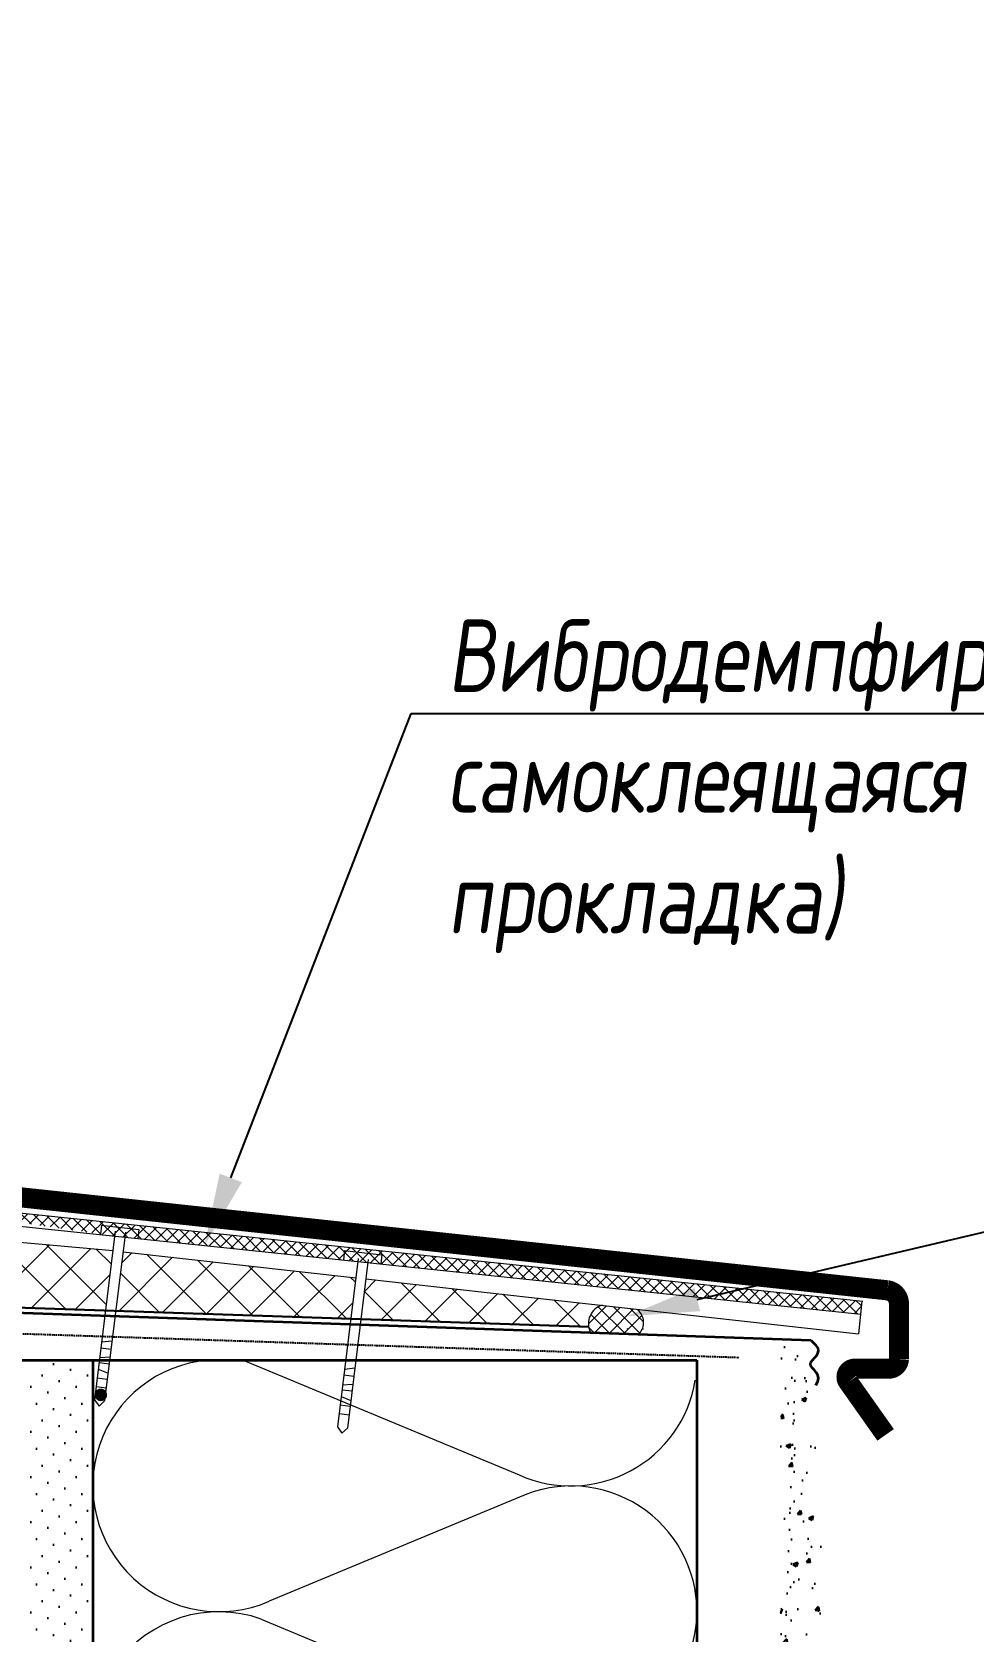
# Model space of a CAD drawing. Header units: millimetres. Extents: x -136099598 to 11807193, y 0 to 779331.
# Drawn here: x 731593 to 734840, y 201034 to 206553 of the extents above; entities that cross this region are included whole.
import ezdxf
from ezdxf import colors
from ezdxf.entities.mleader import LeaderData, LeaderLine
from ezdxf.math import Vec2, Vec3

# ---------------------------------------------------------------- set-up
doc = ezdxf.new("R2010")
doc.units = ezdxf.units.MM
doc.header["$MEASUREMENT"] = 0
doc.linetypes.add('DASHED', pattern=[19.049999999999997, 12.7, -6.35])
doc.layers.get('0').update_dxf_attribs({"color": 250, "lineweight": 9})
for name, color, linetype, lineweight in [('_Линии для надписей', 5, 'Continuous', 9), ('_Штриховки', 250, 'Continuous', 13), ('_Штриховки_точка', 5, 'Continuous', 30), ('АР_Отметки', 250, 'Continuous', 15), ('АР_Тонкие', 250, 'Continuous', 5), ('Рисунок', 6, 'Continuous', 35)]:
    doc.layers.add(name, color=color, linetype=linetype, lineweight=lineweight)
doc.layers.add('_Пунктир', color=6, linetype='DASHED')
doc.styles.add('ISOCPEUR', font='isocpeur.ttf', dxfattribs={"width": 0.7})
doc.styles.add('Архитект', font='isocpeur.ttf', dxfattribs={"width": 0.8, "oblique": 8})

# ---------------------------------------------------------------- blocks, each defined once
blk = doc.blocks.new('_DotSmall')
at = {"color": 0, "linetype": 'ByBlock', "const_width": 0.5}
blk.add_lwpolyline([(-0.0625, 0, 1), (0.0625, 0, 1)], format="xyb", close=True, dxfattribs=at)
blk = doc.blocks.new('утеплитель')
at = {"layer": '_Штриховки'}
for p, q in [((-25.97458900007587, 14.5620322346191), (-10.60166635225869, 8.162384554609844)), ((-10.58586496633802, 6.838497686065239), (-25.50526861798312, 0.6238394471720312))]:
    blk.add_line(p, q, dxfattribs=at)
for centre, radius, start, end in [((-28.49999999999955, 7.500000000094474), 7.5, 70.32274650999634, 293.5342702555363), ((-7.521493449437685, 15.02430771533432), 7.52153272777299, 245.825691724005, 359.8148340281726), ((-7.499999495507836, 0.002750887365209564), 7.5, 359.9789847687933, 114.2958742601428)]:
    blk.add_arc(centre, radius, start, end, dxfattribs=at)

msp = doc.modelspace()

# ---------------------------------------------------------------- hatches: boundary and pattern name
h = msp.add_hatch()
h.set_pattern_fill('ANSI37', color=256, scale=9.116829107724502, style=0)
h.set_pattern_definition([(45, (719203.8672171265, 219166.4270603727), (-20.4678650998461, 20.4678650998461), []), (135, (719203.8672171265, 219166.4270603727), (-20.4678650998461, -20.46786509984609), [])])
edge = h.paths.add_edge_path()
edge.add_line((734448.2634690307, 202130.4621096161), (731906.7364049878, 202396.3158820761))
edge.add_line((730630.5181978383, 202529.8133488759), (731894.446850044, 202397.6014180792))
edge.add_line((730615.9511745628, 202576.8776447502), (730614.2367338703, 202531.516454335))
edge.add_line((730624.4203461087, 202575.9917359448), (734453.4953715657, 202175.4553596252))
h = msp.add_hatch()
h.set_pattern_fill('ANSI37', color=256, scale=34.69990210178346, style=0)
h.set_pattern_definition([(44.99999999999999, (-182160.206766758, -159731.0417226076), (-77.90350206251031, 77.90350206251031), []), (135, (-182160.206766758, -159731.0417226076), (-77.90350206251033, -77.90350206251027), [])])
edge = h.paths.add_edge_path()
edge.add_line((730597.4701238768, 202465.9342348357), (730598.7084552919, 202240.3101573527))
edge.add_arc((730663.6338264067, 202242.7893302719), 64.97268743749581, 182.1867748169026, 262.2722705206532)
edge.add_line((730654.8972235359, 202178.4067093007), (731845.9621087017, 202142.0806250666))
edge.add_line((731845.9621087007, 202142.0806250666), (731870.5760740369, 202349.5516237552))
edge.add_line((731870.5760740363, 202349.5516237552), (730597.4701238752, 202465.9342348357))
h.paths.add_polyline_path([(731906.3577822496, 202345.5472375659), (731881.164725943, 202140.8923224321), (733749.8356489334, 202077.0465846065), (733725.3117186255, 202078.4881406377), (732694.1827444667, 202115.543305983), (732708.8374417439, 202255.7405003738)])
edge = h.paths.add_edge_path(flags=16)
edge.add_line((733511.5574999469, 202085.8566409861), (733279.1021162987, 202096.517614351))
edge.add_line((733279.1021162972, 202096.517614351), (732729.5529642579, 202112.7041388024))
edge.add_line((732729.5529642584, 202112.7041388022), (732743.7059787516, 202251.8383085832))
edge.add_line((732743.7059787516, 202251.8383085835), (733565.9759587338, 202159.9029454445))
edge.add_arc((733571.8599966469, 202098.5587333567), 61.6257597017046, 95.47895706360285, 191.8948718513254)
h.paths.add_polyline_path([(733516.7765383006, 202165.3920471101), (733511.5574999469, 202085.8566409861), (733501.1033298079, 202099.043061411)], flags=0)
h = msp.add_hatch()
h.set_pattern_fill('ANSI37', color=256, scale=11.56663403392782, style=0)
h.set_pattern_definition([(44.99999999999999, (-181783.2117222871, -159874.5995897001), (-25.96783402083678, 25.96783402083678), []), (135, (-181783.2117222871, -159874.5995897001), (-25.96783402083678, -25.96783402083676), [])])
edge = h.paths.add_edge_path()
edge.add_arc((733576.2495588064, 202097.6404563331), 65.75652654836718, 106.2400020900919, 205.1902620636058)
edge.add_line((733557.8599909765, 202160.7732099462), (733680.8629783303, 202143.7410069929))
edge.add_arc((733644.7356868535, 202100.9552243536), 55.99825341469952, 317.8249556773756, 409.8230526270763)
edge.add_line((733516.7465170946, 202069.6528017198), (733686.2358300523, 202063.358116752))
at = {"layer": '_Штриховки_точка'}
h = msp.add_hatch(dxfattribs=at)
h.set_pattern_fill('AR-CONC', color=0, scale=0.8674975525445864, angle=2.571095121417785e-44, style=0)
h.set_pattern_definition([(49.99999999999999, (630937.628468345, 171341.4988851454), (158.0447544651791, -13.82711769479723), [16.52582837597437, -181.784112135718]), (355, (630937.628468345, 171341.4988851454), (-30.57306527864589, 165.7411700976761), [13.2206627007795, -145.4272897085745]), (100.451, (630950.7988161899, 171340.3466315205), (127.4722605599985, 151.9132980938175), [14.04478537569685, -154.4926391326653]), (46.1842, (630937.628468345, 171385.5677608154), (235.1604045200566, -36.47161658491769), [24.78874256396146, -272.6761682035764]), (96.63559999999987, (630957.2251513214, 171382.5284831393), (205.9475923631819, 214.6410641716014), [21.06717806354511, -231.7389586989962]), (351.1840000000001, (630937.628468345, 171385.5677608154), (205.9479145064, 214.6406841821242), [19.83099405116925, -218.1409345628617]), (21, (630959.662906193, 171374.5505418967), (131.5255371865366, -88.71508702299452), [16.52582837597437, -181.784112135718]), (326.0000000000001, (630959.662906193, 171374.5505418967), (53.61310833387499, 159.7826098192771), [13.22066270077949, -145.4272897085743]), (71.4514, (630970.6233040099, 171367.1576410048), (185.1382834157373, 71.0678785661382), [14.04478537569685, -154.4926391326654]), (37.49999999999998, (630937.628468345, 171341.4988851454), (2.679355760669655, 73.35128927777265), [0, -143.6645346818038, 0, -147.6307334920377, 0, -145.9781506544403]), (7.499999999999998, (630937.628468345, 171341.4988851454), (57.96589368954551, 86.90640346722849), [0, -84.17155252829598, 0, -140.3593690066087, 0, -55.63695553244696]), (327.5, (630888.4916719743, 171341.4988851454), (117.6245094553248, -4.969671392798725), [0, -55.08609458658126, 0, -171.8686151101334, 0, -228.0564315884464]), (317.5, (630866.4572341433, 171341.4988851454), (128.5017023128038, 22.05741874121325), [0, -71.61192296255564, 0, -114.1383879833963, 0, -161.9531180845489])])
edge = h.paths.add_edge_path()
edge.add_line((734289.5887020289, 201979.1665399917), (734296.3222146081, 201986.8606105809))
edge.add_line((734296.3222146246, 201986.8606105812), (734301.6190975538, 201995.0388714586))
edge.add_line((734301.6190975495, 201995.0388714583), (734303.9850251833, 202003.8110938261))
edge.add_line((734303.9850251642, 202003.8110938258), (734301.9256718575, 202013.287048886))
edge.add_line((734301.9256718657, 202013.2870488863), (734293.9467119728, 202023.5765078412))
edge.add_line((734293.9467119781, 202023.5765078409), (734173.8411254361, 202044.1059880183))
edge.add_line((734173.8411254467, 202044.1059880186), (734173.8411254372, 198924.1344974684))
edge.add_arc((733422.4458282195, 198044.7737432497), 1156.663403387979, 41.30875947051271, 49.486806696992915, ccw=False)
edge.add_spline(control_points=[(734313.0858874008, 198782.7646061426), (734314.3336604019, 198785.3352930139), (734320.451985816, 198807.1837032756), (734234.0871051468, 198848.3098369275), (734355.5367625026, 198906.143007097), (734234.0871051468, 198963.9761772667), (734355.5367625026, 199021.8093474365), (734234.0871051468, 199079.6425176059), (734355.5367625026, 199137.4756877757), (734234.0871051468, 199195.3088579454), (734355.5367625026, 199253.1420281149), (734234.0871051468, 199310.9751982846), (734355.5367625026, 199368.8083684541), (734234.0871051468, 199426.6415386239), (734355.5367625026, 199484.4747087933), (734234.0871051468, 199542.3078789631), (734355.5367625026, 199600.1410491328), (734234.0871051468, 199657.9742193023), (734355.5367625026, 199715.807389472), (734234.0871051468, 199773.6405596417), (734355.5367625026, 199831.4737298113), (734234.0871051468, 199889.3068999809), (734355.5367625026, 199947.1400701507), (734234.0871051468, 200004.9732403202), (734355.5367625026, 200062.8064104899), (734234.0871051468, 200120.6395806594), (734355.5367625026, 200178.4727508291), (734234.0871051468, 200236.3059209987), (734355.5367625026, 200294.1390911684), (734234.0871051468, 200351.9722613381), (734355.5367625026, 200409.8054315076), (734234.0871051468, 200467.6386016773), (734355.5367625026, 200525.471771847), (734234.0871051468, 200583.3049420166), (734355.5367625026, 200641.1381121863), (734234.0871051468, 200698.9712823561), (734355.5367625026, 200756.8044525255), (734234.0871051468, 200814.6376226952), (734355.5367625026, 200872.4707928647), (734234.0871051468, 200930.3039630345), (734355.5367625026, 200988.1371332008), (734234.0871051808, 201045.9703033856), (734355.5367624008, 201103.8034734981), (734234.0871055098, 201161.6366438832), (734355.536761125, 201219.4698132461), (734234.0871102838, 201277.3029864266), (734355.5367433539, 201335.1361453608), (734234.0871766068, 201392.9693574624), (734355.536495765, 201450.8023711391), (734234.0881005742, 201508.6361253454), (734355.5330474842, 201566.4671158642), (734234.1009697611, 201624.3084205984), (734355.4850189942, 201682.1112321583), (734234.2802145176, 201740.0577022056), (734354.8160684963, 201797.4680314773), (734255.1638074511, 201847.6247500554), (734283.6401127325, 201875.0540392329), (734293.9467119781, 201885.1241881211)], knot_values=[1.791081801111446, 1.791081801111446, 1.791081801111446, 1.791081801111446, 1.953856375855423, 3.174511937428818, 4.395167499002213, 5.615823060575607, 6.836478622149002, 8.057134183722397, 9.277789745295792, 10.49844530686919, 11.71910086844258, 12.93975643001598, 14.16041199158937, 15.38106755316277, 16.60172311473616, 17.82237867630955, 19.04303423788295, 20.26368979945634, 21.48434536102974, 22.70500092260313, 23.92565648417653, 25.14631204574992, 26.36696760732332, 27.58762316889671, 28.80827873047011, 30.0289342920435, 31.2495898536169, 32.47024541519029, 33.69090097676369, 34.91155653833708, 36.13221209991048, 37.35286766148387, 38.57352322305726, 39.79417878463066, 41.01483434620405, 42.23548990777745, 43.45614546935084, 44.67680103092424, 45.89745659249763, 47.11811215407103, 48.33876771564442, 49.55942327721782, 50.78007883879121, 52.00073440036461, 53.22138996193801, 54.4420455235114, 55.6627010850848, 56.8833566466582, 58.10401220823159, 59.32466776980499, 60.54532333137838, 61.76597889295178, 62.98663445452518, 64.20729001609857, 65.42794557767198, 66.64860113924537, 67.29883046128072, 67.29883046128072, 67.29883046128072, 67.29883046128072], degree=3, periodic=0)
edge.add_line((734293.9467119781, 201885.1241881211), (734301.7413789418, 201898.0278020499))
edge.add_line((734301.7413789327, 201898.0278020499), (734303.690156482, 201909.3903067057))
edge.add_line((734303.6901564937, 201909.3903067055), (734301.2768392493, 201919.4383041962))
edge.add_line((734301.2768392425, 201919.4383041959), (734295.9852218253, 201928.3983966287))
edge.add_line((734295.985221837, 201928.398396629), (734289.2990988682, 201936.4971861116))
edge.add_line((734289.2990988586, 201936.4971861119), (734270.2894192359, 201958.0059789472))
edge.add_line((734270.2894192428, 201958.0059789477), (734289.58870204, 201979.1665399928))
h = msp.add_hatch(dxfattribs=at)
h.set_pattern_fill('DOTS', color=0, scale=34.69990210178349, angle=44.99999999999999, style=0)
h.set_pattern_definition([(44.99999999999999, (630937.628468345, 171341.4988851454), (-19.47587551562758, 58.42762654688272), [0, -55.08609458658125])])
h.paths.add_polyline_path([(731571.3484678029, 200963.9239256615), (731802.6811484806, 200963.9239256615), (731802.6811484806, 201971.301026088), (731571.3484678029, 201971.301026088)])

# ---------------------------------------------------------------- linework, layer by layer
at = {"ltscale": 100}
for p, q in [((730603.8531096068, 202578.143150144), (734455.9522706144, 202175.1983582774)), ((730597.4701238768, 202533.2703079851), (734449.5692848845, 202130.3255161185)), ((730597.4701238768, 202465.9342348355), (731871.489245244, 202349.4494293562)), ((731879.7131252931, 202416.2558324081), (731808.1578055663, 201834.9786857277)), ((731832.094505918, 202436.9032899072), (731828.5726556627, 202405.4333436314)), ((731914.5816623009, 202412.3536406177), (731843.026342574, 201831.0764939374)), ((731960.895416969, 202422.4889811681), (731957.3735667136, 202391.0190348923)), ((731906.3577822496, 202345.5472375659), (732708.8374417439, 202255.7405003735)), ((732670.0758460708, 202349.2471308668), (732666.5539958132, 202317.7771845916)), ((732798.8767571218, 202334.8328221281), (732795.3549068642, 202303.3628758523)), ((732717.0613217952, 202322.5469034252), (732645.5060020684, 201741.2697567451)), ((732751.9298588008, 202318.6447116354), (732680.374539074, 201737.3675649548)), ((732743.7059787516, 202251.8383085832), (733314.930126175, 202187.9117326526)), ((733314.930126175, 202187.9117326528), (734441.6489875563, 202062.2054880577)), ((734453.4953715656, 202175.4553596251), (734441.64898755, 202062.2054880585)), ((731830.1961408216, 202014.006334311), (731865.0173694914, 202009.7198348935)), ((731832.6723439489, 202034.1216841384), (731868.5510798171, 202038.4258076037)), ((731823.9239306869, 201963.0542538181), (731858.7451593567, 201958.7677544003)), ((731826.057352382, 201980.3850306344), (731861.7005410139, 201982.7756943238)), ((732670.0205404488, 201940.4127551558), (732705.8992763171, 201944.716878621)), ((731817.4588447674, 201910.535353598), (731852.280073435, 201906.2488541802)), ((731821.1219487356, 201940.2924510657), (731854.7085699041, 201925.9766606214)), ((732663.4055488841, 201886.6761016517), (732699.0487375159, 201889.0667653415)), ((732667.5443373215, 201920.2974053281), (732702.3655659914, 201916.0109059106)), ((731808.1578055663, 201834.9786857277), (731823.6286622229, 201813.172422042)), ((731813.791561598, 201880.7443065583), (731848.6127902679, 201876.457807141)), ((732658.4701452376, 201846.5835220831), (732692.0567664041, 201832.2677316391)), ((732661.272127189, 201869.3453248354), (732696.0933558567, 201865.0588254179)), ((731823.6286622229, 201813.172422042), (731843.026342574, 201831.0764939374)), ((732651.1397581002, 201787.0353775759), (732685.96098677, 201782.7488781584)), ((732654.8070412674, 201816.8264246154), (732689.6282699371, 201812.5399251978)), ((732645.5060020684, 201741.2697567451), (732660.976858725, 201719.4634930594)), ((732660.976858725, 201719.4634930594), (732680.374539074, 201737.3675649548))]:
    msp.add_line(p, q, dxfattribs=at)
at = {"lineweight": 30}
msp.add_line((730832.4754587108, 202176.2919692945), (733511.5574999469, 202085.8566409861), dxfattribs=at)
at = {"ltscale": 100, "elevation": -1.338492306646507e-10}
for points in [[(731832.094505918, 202436.9032899072), (731960.895416969, 202422.4889811681)], [(732670.0758460708, 202349.2471308684), (732798.8767571218, 202334.8328221294)]]:
    msp.add_lwpolyline(points, dxfattribs=at)
at = {"linetype": 'Continuous', "const_width": 21.57900161954659, "elevation": -1.338492306646507e-10}
msp.add_lwpolyline([(731829.4783197083, 201862.498888877, -1), (731830.0481526607, 201840.7104630195, -1)], format="xyb", close=True, dxfattribs=at)
at = {"ltscale": 100}
for centre, radius, start, end in [((733576.2495588042, 202097.6404563344), 65.75652654663293, 106.2400020788805, 205.1902620741833), ((733644.7356868535, 202100.9552243539), 55.99825341407547, 317.8249557224677, 49.82305265367496)]:
    msp.add_arc(centre, radius, start, end, dxfattribs=at)
at = {"layer": '_Пунктир', "ltscale": 0.4}
for p, q in [((730555.3429863902, 202096.0847180839), (734029.2582000089, 201980.9440446101)), ((734029.2582000089, 201980.9440446101), (734029.2582000132, 201980.9440446096))]:
    msp.add_line(p, q, dxfattribs=at)
at = {"layer": '_Штриховки'}
for p, q in [((732320.8738728121, 201971.3010260877), (733271.547300345, 201575.5418634112)), ((733272.461144588, 201498.977288857), (732409.6247343714, 201139.5639013813))]:
    msp.add_line(p, q, dxfattribs=at)
for centre, radius, start, end in [((733814.5335859614, 202260.5710957529), 80.48104444026096, 204.2767767976054, 205.0323859320547), ((731624.6883435296, 202030.0055922363), 59.64045673744032, 259.798158066379, 259.8363604614918), ((732236.8457391871, 201538.4308221314), 434.6808043220227, 95.23135943625444, 293.421032523028), ((731753.5022592366, 201959.461017716), 59.64045673744032, 261.296273863911, 261.3344762456587), ((733449.6834639767, 201972.3886332572), 434.9940821818051, 245.8256917803085, 350.6879268083315), ((733450.9265274957, 201103.6443810124), 433.7487762722932, 359.9789847697699, 114.2958742758134)]:
    msp.add_arc(centre, radius, start, end, dxfattribs=at)
at = {"layer": 'Рисунок'}
for p, q in [((730555.3429863902, 202169.8956100833), (734277.258045845, 202040.2651739707)), ((734277.258045845, 202040.2651739707), (734293.9467119781, 202023.5765078409)), ((734277.258045845, 202040.2651739707), (734277.258045845, 202040.2651739707)), ((728245.0312343133, 201971.3010260877), (733884.6752745882, 201971.3010260877)), ((731802.6811484806, 201971.3010260877), (731802.6811484806, 198351.4181853025)), ((733884.6752745882, 201971.3010260877), (733884.6752745882, 198831.1245315347)), ((733884.6752745882, 201971.3010260877), (733884.6752745882, 201971.3010260877))]:
    msp.add_line(p, q, dxfattribs=at)
at = {"layer": 'Рисунок', "const_width": 69.3998042035669, "elevation": -1.338492306646507e-10}
msp.add_lwpolyline([(734534.9913377969, 201713.641578197), (734406.6623879587, 201895.5051499415, -0.6299622562545886), (734428.9509110007, 201942.0639998696), (734545.9297620478, 201942.0639998693, 0.3971971951025039), (734580.7886353405, 201975.0147099864), (734580.7886353405, 202166.8877709684, 0.3735606836767262), (734541.3640169896, 202212.292720653), (730702.9167991902, 202624.4502988466), (730702.9167991902, 202925.2099506578)], format="xyb", dxfattribs=at)
at = {"layer": 'Рисунок'}
msp.add_lwpolyline([(734293.9467119781, 201885.1241881209), (734301.7413789327, 201898.0278020496), (734303.6901564937, 201909.3903067055), (734301.2768392425, 201919.4383041956), (734295.985221837, 201928.3983966287), (734289.2990988586, 201936.4971861116), (734282.7022649653, 201943.9612747505), (734277.6785147428, 201951.0172646547), (734275.7116428594, 201957.8917579312), (734277.7890905165, 201964.7918848694), (734282.9128854591, 201971.8468884887), (734289.5887020289, 201979.1665399917), (734296.3222146246, 201986.860610581), (734301.6190975495, 201995.038871458), (734303.9850251642, 202003.8110938256), (734301.9256718657, 202013.287048886), (734293.9467119781, 202023.5765078409)], dxfattribs=at)

# ---------------------------------------------------------------- block references
at = {"layer": '_Линии для надписей', "xscale": 57.8331701696391, "yscale": 57.8331701696391, "zscale": 57.8331701696391}
msp.add_blockref('утеплитель', (733884.6752745882, 200235.9877359296), dxfattribs=at)

# ---------------------------------------------------------------- leaders
at = {"layer": 'АР_Отметки'}
ml = msp.add_multileader_mtext('Standard', dxfattribs=at)
ml.set_content('Л.2', color=256, style='ISOCPEUR')
ml.set_leader_properties(color=256, linetype='Continuous', lineweight=-1)
ml.set_arrow_properties(name='DOTSMALL')
ml.build(insert=Vec2(0, 0))
ml.multileader.update_dxf_attribs({"has_text_frame": 1, "text_left_attachment_type": 4, "text_right_attachment_type": 4, "dogleg_length": 100, "arrow_head_size": 280.8})
ctx = ml.context
ctx.base_point, ctx.char_height, ctx.arrow_head_size, ctx.landing_gap_size, ctx.plane_origin = Vec3(757009.8360340009, 304935.8878450898), 390, 280.8, 78, Vec3(796377.8670744486, 286803.8214562376)
ctx.left_attachment, ctx.right_attachment = 4, 4
notes = []
notes.append((ctx, [(0, (0, 0, 0), (0, 0), (1, 0), 1, [])]))
ctx.mtext.insert, ctx.mtext.width, ctx.mtext.line_spacing_style, ctx.mtext.flow_direction = Vec3(757087.8360340009, 305455.8878450898), 1330.207369077987, 2, 5
at = {"layer": 'АР_Тонкие'}
ml = msp.add_multileader_mtext('Standard', dxfattribs=at)
ml.set_content('\\pxsm1,ql;Вибродемпфирующая звукоизоляционная самоклеящаяся мембрана (шумопоглощающая прокладка)', color=256, style='Архитект')
ml.set_leader_properties()
ml.build(insert=Vec2(0, 0))
ml.multileader.update_dxf_attribs({"text_left_attachment_type": 6, "text_right_attachment_type": 6, "dogleg_length": 100, "arrow_head_size": 250})
ctx = ml.context
ctx.base_point, ctx.char_height, ctx.arrow_head_size, ctx.landing_gap_size, ctx.plane_origin, ctx.plane_x_axis = Vec3(738877.9192353139, 204201.6015377355), 250, 250, 25, Vec3(712500.5683199218, 188580.149813034), Vec3(-1, 0)
ctx.left_attachment, ctx.right_attachment = 6, 6
notes.append((ctx, [(0, (1, 1, 0), (732899.5406510222, 204201.6015377355), (1, 0), 100, [(0, [(732187.3082318159, 202366.966960452)], 0, [])])]))
ctx.mtext.insert, ctx.mtext.width, ctx.mtext.defined_height, ctx.mtext.flow_direction = Vec3(733024.5406510222, 204526.6015377355), 6369.692499170547, 660.9931864077042, 5
at = {"layer": 'АР_Тонкие', "color": 18, "true_color": 0x000000}
ml = msp.add_multileader_mtext('Standard', dxfattribs=at)
ml.set_content('\\pxsm1,ql;Фасадный герметик', color=(0, 0, 0), style='Архитект')
ml.set_leader_properties()
ml.build(insert=Vec2(0, 0))
ml.multileader.update_dxf_attribs({"text_left_attachment_type": 6, "text_right_attachment_type": 6, "dogleg_length": 100, "arrow_head_size": 250})
ctx = ml.context
ctx.base_point, ctx.char_height, ctx.arrow_head_size, ctx.landing_gap_size, ctx.plane_origin, ctx.plane_x_axis = Vec3(739185.5624262221, 202802.480428728), 250, 250, 25, Vec3(712306.8868637348, 188494.3007028099), Vec3(-1, 0)
ctx.left_attachment, ctx.right_attachment = 6, 6
notes.append((ctx, [(0, (1, 1, 0), (736520.4272175465, 202802.480428728), (1, 0), 100, [(0, [(733642.6291671159, 202122.8606826686)], 0, [])])]))
ctx.mtext.insert, ctx.mtext.width, ctx.mtext.defined_height, ctx.mtext.flow_direction = Vec3(736645.4272175465, 203127.480428728), 4915.014880565754, 660.9931864077042, 5
for ctx, leaders in notes:
    for number, flags, end, landing, length, lines in leaders:
        leader = LeaderData()
        leader.index, (leader.has_last_leader_line, leader.has_dogleg_vector, leader.attachment_direction) = number, flags
        leader.last_leader_point, leader.dogleg_vector, leader.dogleg_length = Vec3(end), Vec3(landing), length
        for number, points, colour, breaks in lines:
            line = LeaderLine()
            line.index, line.vertices, line.color, line.breaks = number, Vec3.list(points), colors.encode_raw_color(colour), breaks
            leader.lines.append(line)
        ctx.leaders.append(leader)

doc.saveas('drawing.dxf')
